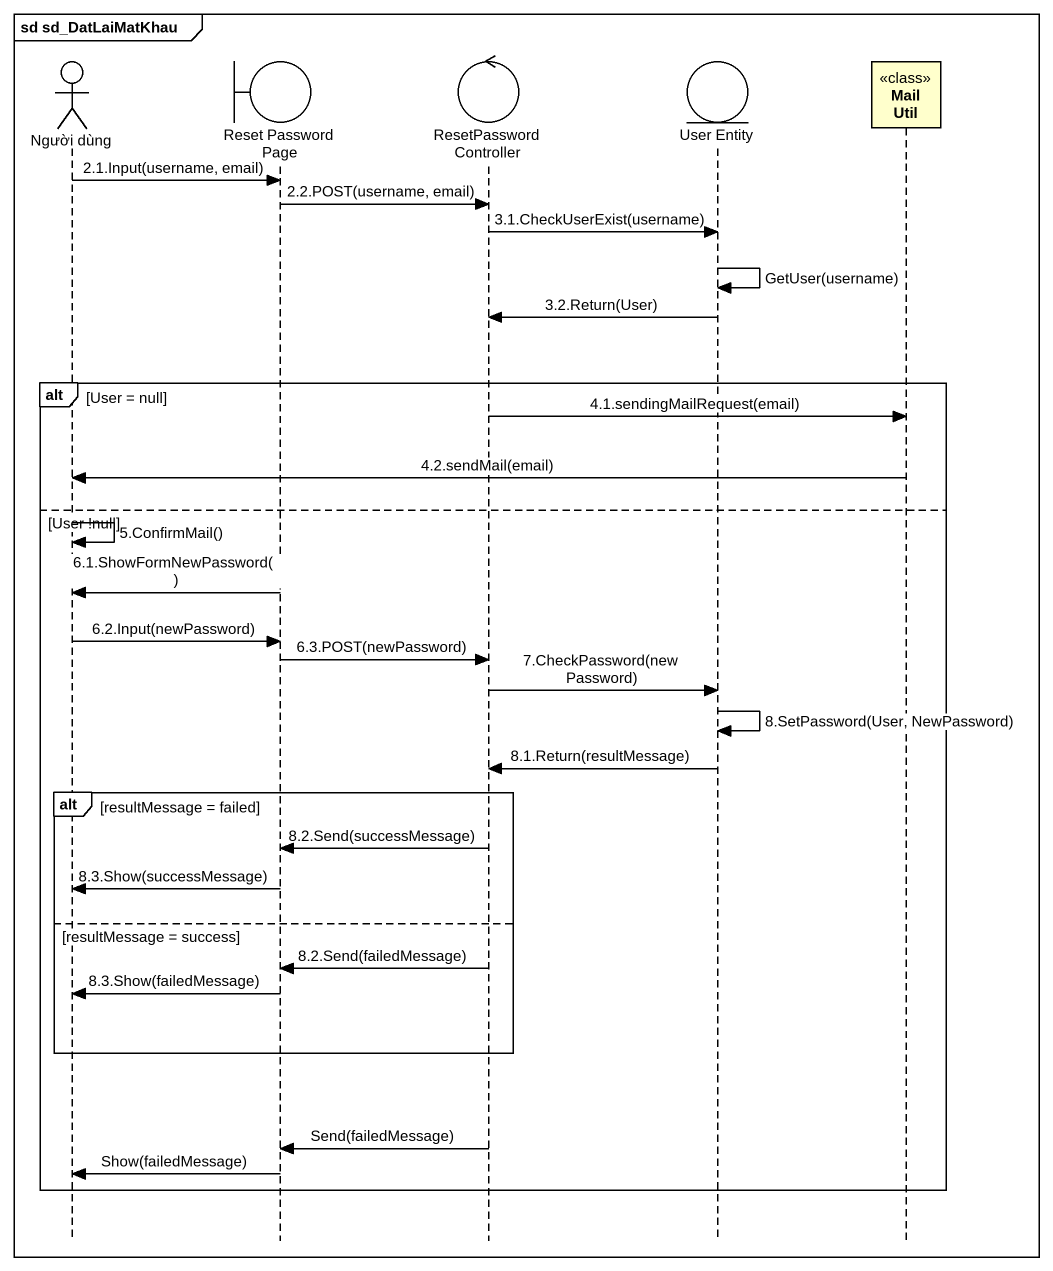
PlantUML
@startuml
mainframe sd sd_DatLaiMatKhau
hide footbox
actor "Người dùng" as Người_dùng
boundary "Reset Password Page" as Reset_Password_Page
control "ResetPassword Controller" as ResetPassword_Controller
entity "User Entity" as User_Entity
participant "Mail Util" as Mail_Util <<class>>

Người_dùng -> Reset_Password_Page : 2.1.Input(username, email)
Reset_Password_Page -> ResetPassword_Controller : 2.2.POST(username, email)
ResetPassword_Controller -> User_Entity : 3.1.CheckUserExist(username)
User_Entity -> User_Entity : GetUser(username)
User_Entity -> ResetPassword_Controller : 3.2.Return(User)
alt User = null
  ResetPassword_Controller -> Mail_Util : 4.1.sendingMailRequest(email)
  Mail_Util -> Người_dùng : 4.2.sendMail(email)
else User !null
  Người_dùng -> Người_dùng : 5.ConfirmMail()
  Reset_Password_Page -> Người_dùng : 6.1.ShowFormNewPassword()
  Người_dùng -> Reset_Password_Page : 6.2.Input(newPassword)
  Reset_Password_Page -> ResetPassword_Controller : 6.3.POST(newPassword)
  ResetPassword_Controller -> User_Entity : 7.CheckPassword(newPassword)
  User_Entity -> User_Entity : 8.SetPassword(User, NewPassword)
  User_Entity -> ResetPassword_Controller : 8.1.Return(resultMessage)
  alt resultMessage = failed
    ResetPassword_Controller -> Reset_Password_Page : 8.2.Send(successMessage)
    Reset_Password_Page -> Người_dùng : 8.3.Show(successMessage)
  else resultMessage = success
    ResetPassword_Controller -> Reset_Password_Page : 8.2.Send(failedMessage)
    Reset_Password_Page -> Người_dùng : 8.3.Show(failedMessage)
  end
  ResetPassword_Controller -> Reset_Password_Page : Send(failedMessage)
  Reset_Password_Page -> Người_dùng : Show(failedMessage)
end
@enduml
